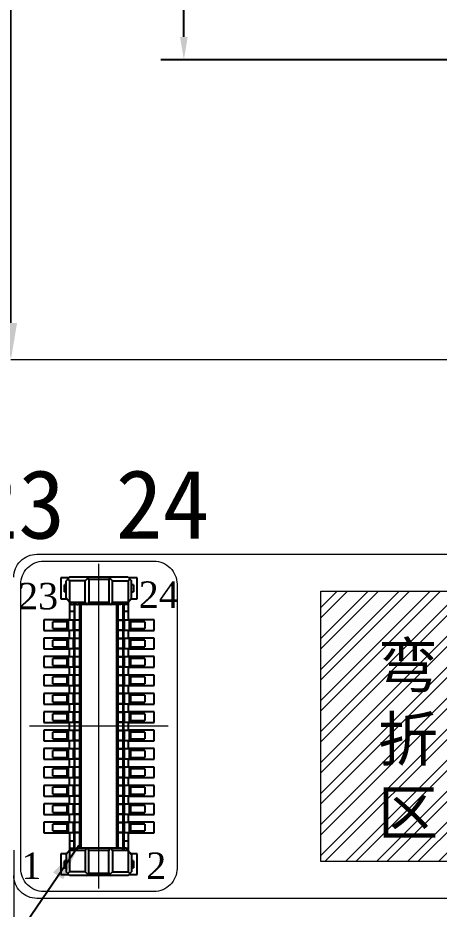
# Model space of a CAD drawing. Header units: millimetres. Extents: x 1403 to 2179, y 158 to 345.
# Drawn here: x 2022.36 to 2031.53, y 261.86 to 281.24 of the extents above; entities that cross this region are included whole.
import ezdxf

# ---------------------------------------------------------------- set-up
doc = ezdxf.new("R2010")
doc.units = ezdxf.units.MM
doc.layers.get('0').update_dxf_attribs({"lineweight": 5})
doc.layers.get('Defpoints').update_dxf_attribs({"lineweight": 5})
for name, color, linetype in [('24PIN-PLUG_DXF_CONTINUOUS_LINE', 7, 'Continuous'), ('CT-PLUG_AF0_DXF_CONTINUOUS_LINE', 7, 'Continuous'), ('CT-PLUG_AF10DXF_CONTINUOUS_LINE', 7, 'Continuous'), ('CT-PLUG_AF11DXF_CONTINUOUS_LINE', 7, 'Continuous'), ('CT-PLUG_AF12DXF_CONTINUOUS_LINE', 7, 'Continuous'), ('CT-PLUG_AF13DXF_CONTINUOUS_LINE', 7, 'Continuous'), ('CT-PLUG_AF14DXF_CONTINUOUS_LINE', 7, 'Continuous'), ('CT-PLUG_AF15DXF_CONTINUOUS_LINE', 7, 'Continuous'), ('CT-PLUG_AF16DXF_CONTINUOUS_LINE', 7, 'Continuous'), ('CT-PLUG_AF17DXF_CONTINUOUS_LINE', 7, 'Continuous'), ('CT-PLUG_AF18DXF_CONTINUOUS_LINE', 7, 'Continuous'), ('CT-PLUG_AF19DXF_CONTINUOUS_LINE', 7, 'Continuous'), ('CT-PLUG_AF1_DXF_CONTINUOUS_LINE', 7, 'Continuous'), ('CT-PLUG_AF20DXF_CONTINUOUS_LINE', 7, 'Continuous'), ('CT-PLUG_AF21DXF_CONTINUOUS_LINE', 7, 'Continuous'), ('CT-PLUG_AF22DXF_CONTINUOUS_LINE', 7, 'Continuous'), ('CT-PLUG_AF23DXF_CONTINUOUS_LINE', 7, 'Continuous'), ('CT-PLUG_AF24DXF_CONTINUOUS_LINE', 7, 'Continuous'), ('CT-PLUG_AF25DXF_CONTINUOUS_LINE', 7, 'Continuous'), ('CT-PLUG_AF26DXF_CONTINUOUS_LINE', 7, 'Continuous'), ('CT-PLUG_AF27DXF_CONTINUOUS_LINE', 7, 'Continuous'), ('CT-PLUG_AF2_DXF_CONTINUOUS_LINE', 7, 'Continuous'), ('CT-PLUG_AF3_DXF_CONTINUOUS_LINE', 7, 'Continuous'), ('CT-PLUG_AF4_DXF_CONTINUOUS_LINE', 7, 'Continuous'), ('CT-PLUG_AF5_DXF_CONTINUOUS_LINE', 7, 'Continuous'), ('CT-PLUG_AF6_DXF_CONTINUOUS_LINE', 7, 'Continuous'), ('CT-PLUG_AF7_DXF_CONTINUOUS_LINE', 7, 'Continuous'), ('CT-PLUG_AF8_DXF_CONTINUOUS_LINE', 7, 'Continuous'), ('CT-PLUG_AF9_DXF_CONTINUOUS_LINE', 7, 'Continuous'), ('DIM（标注）', 3, 'Continuous'), ('HOUSING-PLUGDXF_CONTINUOUS_LINE', 7, 'Continuous')]:
    doc.layers.add(name, color=color, linetype=linetype)
for name, color, linetype, lineweight in [('DIM', 3, 'Continuous', 5), ('FPC', 50, 'Continuous', 5), ('MFPC', 50, 'Continuous', 5)]:
    doc.layers.add(name, color=color, linetype=linetype, lineweight=lineweight)
doc.styles.get("Standard").update_dxf_attribs({"font": 'txt', "bigfont": 'gbcbig.shx'})
doc.styles.add('宋体', font='')
doc.styles.get('宋体').set_extended_font_data('SimSun')
doc.dimstyles.new('DIM', dxfattribs={"dimtxt": 0.8, "dimasz": 0.8, "dimexe": 0, "dimexo": 0.5, "dimgap": 0.11, "dimtad": 0, "dimzin": 1, "dimdsep": 46, "dimtxsty": '宋体', "dimcen": 0, "dimclrd": 256, "dimclre": 256, "dimclrt": 256, "dimadec": 0, "dimazin": 0, "dimtm": 1e-09, "dimtfac": 1, "dimtofl": 0, "dimtmove": 0, "dimatfit": 3, "dimfxl": 1, "dimlwe": -1, "dimarcsym": 0})
doc.dimstyles.new('STANDARD$0', dxfattribs={"dimtxt": 1.5, "dimasz": 1.2, "dimexe": 0.6, "dimexo": 0.4, "dimgap": 0.5, "dimtad": 0, "dimzin": 0, "dimdsep": 46, "dimtxsty": 'Standard', "dimcen": 0.09, "dimclrt": 256, "dimadec": 0, "dimazin": 0, "dimtfac": 1, "dimtofl": 0, "dimtmove": 0, "dimatfit": 3, "dimfxl": 1, "dimtolj": 1, "dimtzin": 0, "dimarcsym": 0})

# ---------------------------------------------------------------- blocks, each defined once
blk = doc.blocks.new('*D111')
at = {"layer": 'Defpoints', "color": 0, "lineweight": 5, "transparency": 16777216}
for p in [(2033.352, 311.265), (2025.973, 280.325), (2032.825, 280.325)]:
    blk.add_point(p, dxfattribs=at)
at = {"layer": 'DIM（标注）', "linetype": 'Continuous', "lineweight": -2, "transparency": 16777216}
for p, q in [((2033.052, 311.265), (2025.473, 311.265)), ((2025.973, 310.765), (2025.973, 302.777)), ((2025.973, 280.825), (2025.973, 292.005)), ((2032.525, 280.325), (2025.473, 280.325))]:
    blk.add_line(p, q, dxfattribs=at)
at = {"layer": 'DIM（标注）', "lineweight": 5, "transparency": 16777216}
for points in [[(2025.89, 310.765), (2026.057, 310.765), (2025.973, 311.265)], [(2025.89, 280.825), (2026.057, 280.825), (2025.973, 280.325)]]:
    blk.add_solid(points, dxfattribs=at)
at = {"layer": 'DIM（标注）', "lineweight": 0, "transparency": 16777216, "insert": (2025.973, 297.391), "char_height": 0.8, "attachment_point": 5, "rotation": 90, "style": '宋体'}
blk.add_mtext('\\A1;30.94±0.15(LCD OD)', dxfattribs=at)
blk = doc.blocks.new('*D132')
at = {"layer": 'Defpoints', "color": 0}
for p in [(2034.704, 312.78), (2022.211, 273.805), (2039.304, 273.805)]:
    blk.add_point(p, dxfattribs=at)
at = {"layer": 'DIM'}
for p, q in [((2034.204, 312.78), (2022.211, 312.78)), ((2038.804, 273.805), (2022.211, 273.805))]:
    blk.add_line(p, q, dxfattribs=at)
at = {"layer": 'DIM', "lineweight": -2}
for p, q in [((2022.211, 311.98), (2022.211, 297.531)), ((2022.211, 274.605), (2022.211, 289.053))]:
    blk.add_line(p, q, dxfattribs=at)
at = {"layer": 'DIM'}
for points in [[(2022.345, 311.98), (2022.078, 311.98), (2022.211, 312.78)], [(2022.078, 274.605), (2022.345, 274.605), (2022.211, 273.805)]]:
    blk.add_solid(points, dxfattribs=at)
at = {"layer": 'DIM', "lineweight": 5, "insert": (2022.211, 293.292), "char_height": 0.8, "attachment_point": 5, "rotation": 90, "style": '宋体'}
blk.add_mtext('\\A1;38.97%%p0.05(OD)', dxfattribs=at)
blk = doc.blocks.new('*D161')
at = {"layer": 'Defpoints', "color": 0, "lineweight": 5, "transparency": 16777216}
for p in [(2022.274, 263.645), (2045.466, 263.101), (2045.466, 260.918)]:
    blk.add_point(p, dxfattribs=at)
at = {"layer": 'DIM', "transparency": 16777216}
for p, q in [((2022.274, 263.145), (2022.274, 260.918)), ((2045.466, 262.601), (2045.466, 260.918))]:
    blk.add_line(p, q, dxfattribs=at)
at = {"layer": 'DIM', "lineweight": -2, "transparency": 16777216}
for p, q in [((2023.074, 260.918), (2032.39, 260.918)), ((2044.666, 260.918), (2035.35, 260.918))]:
    blk.add_line(p, q, dxfattribs=at)
at = {"layer": 'DIM', "lineweight": 5, "transparency": 16777216}
for points in [[(2023.074, 261.052), (2023.074, 260.785), (2022.274, 260.918)], [(2044.666, 261.052), (2044.666, 260.785), (2045.466, 260.918)]]:
    blk.add_solid(points, dxfattribs=at)
at = {"layer": 'DIM', "lineweight": 5, "transparency": 16777216, "insert": (2033.87, 260.918), "char_height": 0.8, "attachment_point": 5, "style": '宋体'}
blk.add_mtext('23.19', dxfattribs=at)
blk = doc.blocks.new('A$C77964333')
at = {"color": 0}
for p, q in [((0, 3.529), (0, -3.529)), ((-1.511, 0), (1.511, 0))]:
    blk.add_line(p, q, dxfattribs=at)
at = {"layer": '24PIN-PLUG_DXF_CONTINUOUS_LINE', "color": 150, "linetype": 'Continuous'}
for p, q in [((-0.65, 3.225), (-0.83, 3.225)), ((-0.83, 3.225), (-0.83, 2.775)), ((0.83, 3.225), (0.65, 3.225)), ((0.83, 2.775), (0.83, 3.225)), ((-0.83, 2.775), (-0.701, 2.775)), ((0.701, 2.775), (0.83, 2.775)), ((-0.635, 2.315), (-1.2, 2.315)), ((-1.2, 2.315), (-1.2, 2.085)), ((1.2, 2.315), (0.635, 2.315)), ((1.2, 2.085), (1.2, 2.315)), ((-1.2, 2.085), (-0.635, 2.085)), ((0.635, 2.085), (1.2, 2.085)), ((-0.635, 1.915), (-1.2, 1.915)), ((-1.2, 1.915), (-1.2, 1.685)), ((1.2, 1.915), (0.635, 1.915)), ((1.2, 1.685), (1.2, 1.915)), ((-1.2, 1.685), (-0.635, 1.685)), ((0.635, 1.685), (1.2, 1.685)), ((-0.635, 1.515), (-1.2, 1.515)), ((-1.2, 1.515), (-1.2, 1.285)), ((1.2, 1.515), (0.635, 1.515)), ((1.2, 1.285), (1.2, 1.515)), ((-1.2, 1.285), (-0.635, 1.285)), ((0.635, 1.285), (1.2, 1.285)), ((-0.635, 1.115), (-1.2, 1.115)), ((-1.2, 1.115), (-1.2, 0.885)), ((1.2, 1.115), (0.635, 1.115)), ((1.2, 0.885), (1.2, 1.115)), ((-1.2, 0.885), (-0.635, 0.885)), ((0.635, 0.885), (1.2, 0.885)), ((-0.635, 0.715), (-1.2, 0.715)), ((-1.2, 0.715), (-1.2, 0.485)), ((1.2, 0.715), (0.635, 0.715)), ((1.2, 0.485), (1.2, 0.715)), ((-1.2, 0.485), (-0.635, 0.485)), ((0.635, 0.485), (1.2, 0.485)), ((-0.635, 0.315), (-1.2, 0.315)), ((-1.2, 0.315), (-1.2, 0.085)), ((1.2, 0.315), (0.635, 0.315)), ((1.2, 0.085), (1.2, 0.315)), ((-1.2, 0.085), (-0.635, 0.085)), ((0.635, 0.085), (1.2, 0.085)), ((-0.635, -0.085), (-1.2, -0.085)), ((-1.2, -0.085), (-1.2, -0.315)), ((1.2, -0.085), (0.635, -0.085)), ((1.2, -0.315), (1.2, -0.085)), ((-1.2, -0.315), (-0.635, -0.315)), ((0.635, -0.315), (1.2, -0.315)), ((-0.635, -0.485), (-1.2, -0.485)), ((-1.2, -0.485), (-1.2, -0.715)), ((1.2, -0.485), (0.635, -0.485)), ((1.2, -0.715), (1.2, -0.485)), ((-1.2, -0.715), (-0.635, -0.715)), ((0.635, -0.715), (1.2, -0.715)), ((-0.635, -0.885), (-1.2, -0.885)), ((-1.2, -0.885), (-1.2, -1.115)), ((1.2, -0.885), (0.635, -0.885)), ((1.2, -1.115), (1.2, -0.885)), ((-1.2, -1.115), (-0.635, -1.115)), ((0.635, -1.115), (1.2, -1.115)), ((-0.635, -1.285), (-1.2, -1.285)), ((-1.2, -1.285), (-1.2, -1.515)), ((1.2, -1.285), (0.635, -1.285)), ((1.2, -1.515), (1.2, -1.285)), ((-1.2, -1.515), (-0.635, -1.515)), ((0.635, -1.515), (1.2, -1.515)), ((-0.635, -1.685), (-1.2, -1.685)), ((-1.2, -1.685), (-1.2, -1.915)), ((1.2, -1.685), (0.635, -1.685)), ((1.2, -1.915), (1.2, -1.685)), ((-1.2, -1.915), (-0.635, -1.915)), ((0.635, -1.915), (1.2, -1.915)), ((-0.635, -2.085), (-1.2, -2.085)), ((-1.2, -2.085), (-1.2, -2.315)), ((1.2, -2.085), (0.635, -2.085)), ((1.2, -2.315), (1.2, -2.085)), ((-1.2, -2.315), (-0.635, -2.315)), ((0.635, -2.315), (1.2, -2.315)), ((-0.701, -2.775), (-0.83, -2.775)), ((-0.83, -2.775), (-0.83, -3.225)), ((0.83, -2.775), (0.701, -2.775)), ((0.83, -3.225), (0.83, -2.775)), ((-0.83, -3.225), (-0.65, -3.225)), ((0.65, -3.225), (0.83, -3.225))]:
    blk.add_line(p, q, dxfattribs=at)
at = {"layer": 'CT-PLUG_AF0_DXF_CONTINUOUS_LINE', "color": 7, "linetype": 'Continuous'}
for p, q in [((-0.69, 2.275), (-1, 2.275)), ((-1, 2.125), (-1, 2.275)), ((-0.42, 2.31), (-0.69, 2.31)), ((-0.69, 2.09), (-0.69, 2.31)), ((-0.686, 2.31), (-0.686, 2.09)), ((-0.664, 2.09), (-0.664, 2.31)), ((-0.66, 2.09), (-0.66, 2.31)), ((-0.56, 2.31), (-0.56, 2.09)), ((-0.52, 2.09), (-0.52, 2.31)), ((-0.42, 2.31), (-0.42, 2.09)), ((-1, 2.125), (-0.69, 2.125)), ((-0.69, 2.09), (-0.42, 2.09))]:
    blk.add_line(p, q, dxfattribs=at)
at = {"layer": 'CT-PLUG_AF10DXF_CONTINUOUS_LINE', "color": 7, "linetype": 'Continuous'}
for p, q in [((-0.69, -1.725), (-1, -1.725)), ((-1, -1.875), (-1, -1.725)), ((-0.42, -1.69), (-0.69, -1.69)), ((-0.69, -1.91), (-0.69, -1.69)), ((-0.686, -1.69), (-0.686, -1.91)), ((-0.664, -1.91), (-0.664, -1.69)), ((-0.66, -1.91), (-0.66, -1.69)), ((-0.56, -1.69), (-0.56, -1.91)), ((-0.52, -1.91), (-0.52, -1.69)), ((-0.42, -1.69), (-0.42, -1.91)), ((-1, -1.875), (-0.69, -1.875)), ((-0.69, -1.91), (-0.42, -1.91))]:
    blk.add_line(p, q, dxfattribs=at)
at = {"layer": 'CT-PLUG_AF11DXF_CONTINUOUS_LINE', "color": 7, "linetype": 'Continuous'}
for p, q in [((-0.69, -2.125), (-1, -2.125)), ((-1, -2.275), (-1, -2.125)), ((-0.42, -2.09), (-0.69, -2.09)), ((-0.69, -2.31), (-0.69, -2.09)), ((-0.686, -2.09), (-0.686, -2.31)), ((-0.664, -2.31), (-0.664, -2.09)), ((-0.66, -2.31), (-0.66, -2.09)), ((-0.56, -2.09), (-0.56, -2.31)), ((-0.52, -2.31), (-0.52, -2.09)), ((-0.42, -2.09), (-0.42, -2.31)), ((-1, -2.275), (-0.69, -2.275)), ((-0.69, -2.31), (-0.42, -2.31))]:
    blk.add_line(p, q, dxfattribs=at)
at = {"layer": 'CT-PLUG_AF12DXF_CONTINUOUS_LINE', "color": 7, "linetype": 'Continuous'}
for p, q in [((0.69, 2.31), (0.42, 2.31)), ((0.42, 2.09), (0.42, 2.31)), ((0.52, 2.31), (0.52, 2.09)), ((0.56, 2.09), (0.56, 2.31)), ((0.66, 2.31), (0.66, 2.09)), ((0.664, 2.31), (0.664, 2.09)), ((0.686, 2.09), (0.686, 2.31)), ((0.69, 2.31), (0.69, 2.09)), ((1, 2.275), (0.69, 2.275)), ((1, 2.275), (1, 2.125)), ((0.42, 2.09), (0.69, 2.09)), ((0.69, 2.125), (1, 2.125))]:
    blk.add_line(p, q, dxfattribs=at)
at = {"layer": 'CT-PLUG_AF13DXF_CONTINUOUS_LINE', "color": 7, "linetype": 'Continuous'}
for p, q in [((0.69, 1.91), (0.42, 1.91)), ((0.42, 1.69), (0.42, 1.91)), ((0.52, 1.91), (0.52, 1.69)), ((0.56, 1.69), (0.56, 1.91)), ((0.66, 1.91), (0.66, 1.69)), ((0.664, 1.91), (0.664, 1.69)), ((0.686, 1.69), (0.686, 1.91)), ((0.69, 1.91), (0.69, 1.69)), ((1, 1.875), (0.69, 1.875)), ((1, 1.875), (1, 1.725)), ((0.42, 1.69), (0.69, 1.69)), ((0.69, 1.725), (1, 1.725))]:
    blk.add_line(p, q, dxfattribs=at)
at = {"layer": 'CT-PLUG_AF14DXF_CONTINUOUS_LINE', "color": 7, "linetype": 'Continuous'}
for p, q in [((0.69, 1.51), (0.42, 1.51)), ((0.42, 1.29), (0.42, 1.51)), ((0.52, 1.51), (0.52, 1.29)), ((0.56, 1.29), (0.56, 1.51)), ((0.66, 1.51), (0.66, 1.29)), ((0.664, 1.51), (0.664, 1.29)), ((0.686, 1.29), (0.686, 1.51)), ((0.69, 1.51), (0.69, 1.29)), ((1, 1.475), (0.69, 1.475)), ((1, 1.475), (1, 1.325)), ((0.42, 1.29), (0.69, 1.29)), ((0.69, 1.325), (1, 1.325))]:
    blk.add_line(p, q, dxfattribs=at)
at = {"layer": 'CT-PLUG_AF15DXF_CONTINUOUS_LINE', "color": 7, "linetype": 'Continuous'}
for p, q in [((0.69, 1.11), (0.42, 1.11)), ((0.42, 0.89), (0.42, 1.11)), ((0.52, 1.11), (0.52, 0.89)), ((0.56, 0.89), (0.56, 1.11)), ((0.66, 1.11), (0.66, 0.89)), ((0.664, 1.11), (0.664, 0.89)), ((0.686, 0.89), (0.686, 1.11)), ((0.69, 1.11), (0.69, 0.89)), ((1, 1.075), (0.69, 1.075)), ((1, 1.075), (1, 0.925)), ((0.42, 0.89), (0.69, 0.89)), ((0.69, 0.925), (1, 0.925))]:
    blk.add_line(p, q, dxfattribs=at)
at = {"layer": 'CT-PLUG_AF16DXF_CONTINUOUS_LINE', "color": 7, "linetype": 'Continuous'}
for p, q in [((0.69, 0.71), (0.42, 0.71)), ((0.42, 0.49), (0.42, 0.71)), ((0.52, 0.71), (0.52, 0.49)), ((0.56, 0.49), (0.56, 0.71)), ((0.66, 0.71), (0.66, 0.49)), ((0.664, 0.71), (0.664, 0.49)), ((0.686, 0.49), (0.686, 0.71)), ((0.69, 0.71), (0.69, 0.49)), ((1, 0.675), (0.69, 0.675)), ((1, 0.675), (1, 0.525)), ((0.42, 0.49), (0.69, 0.49)), ((0.69, 0.525), (1, 0.525))]:
    blk.add_line(p, q, dxfattribs=at)
at = {"layer": 'CT-PLUG_AF17DXF_CONTINUOUS_LINE', "color": 7, "linetype": 'Continuous'}
for p, q in [((0.69, 0.31), (0.42, 0.31)), ((0.42, 0.09), (0.42, 0.31)), ((0.52, 0.31), (0.52, 0.09)), ((0.56, 0.09), (0.56, 0.31)), ((0.66, 0.31), (0.66, 0.09)), ((0.664, 0.31), (0.664, 0.09)), ((0.686, 0.09), (0.686, 0.31)), ((0.69, 0.31), (0.69, 0.09)), ((1, 0.275), (0.69, 0.275)), ((1, 0.275), (1, 0.125)), ((0.42, 0.09), (0.69, 0.09)), ((0.69, 0.125), (1, 0.125))]:
    blk.add_line(p, q, dxfattribs=at)
at = {"layer": 'CT-PLUG_AF18DXF_CONTINUOUS_LINE', "color": 7, "linetype": 'Continuous'}
for p, q in [((0.69, -0.09), (0.42, -0.09)), ((0.42, -0.31), (0.42, -0.09)), ((0.52, -0.09), (0.52, -0.31)), ((0.56, -0.31), (0.56, -0.09)), ((0.66, -0.09), (0.66, -0.31)), ((0.664, -0.09), (0.664, -0.31)), ((0.686, -0.31), (0.686, -0.09)), ((0.69, -0.09), (0.69, -0.31)), ((1, -0.125), (0.69, -0.125)), ((1, -0.125), (1, -0.275)), ((0.42, -0.31), (0.69, -0.31)), ((0.69, -0.275), (1, -0.275))]:
    blk.add_line(p, q, dxfattribs=at)
at = {"layer": 'CT-PLUG_AF19DXF_CONTINUOUS_LINE', "color": 7, "linetype": 'Continuous'}
for p, q in [((0.69, -0.49), (0.42, -0.49)), ((0.42, -0.71), (0.42, -0.49)), ((0.52, -0.49), (0.52, -0.71)), ((0.56, -0.71), (0.56, -0.49)), ((0.66, -0.49), (0.66, -0.71)), ((0.664, -0.49), (0.664, -0.71)), ((0.686, -0.71), (0.686, -0.49)), ((0.69, -0.49), (0.69, -0.71)), ((1, -0.525), (0.69, -0.525)), ((1, -0.525), (1, -0.675)), ((0.42, -0.71), (0.69, -0.71)), ((0.69, -0.675), (1, -0.675))]:
    blk.add_line(p, q, dxfattribs=at)
at = {"layer": 'CT-PLUG_AF1_DXF_CONTINUOUS_LINE', "color": 7, "linetype": 'Continuous'}
for p, q in [((-0.69, 1.875), (-1, 1.875)), ((-1, 1.725), (-1, 1.875)), ((-0.42, 1.91), (-0.69, 1.91)), ((-0.69, 1.69), (-0.69, 1.91)), ((-0.686, 1.91), (-0.686, 1.69)), ((-0.664, 1.69), (-0.664, 1.91)), ((-0.66, 1.69), (-0.66, 1.91)), ((-0.56, 1.91), (-0.56, 1.69)), ((-0.52, 1.69), (-0.52, 1.91)), ((-0.42, 1.91), (-0.42, 1.69)), ((-1, 1.725), (-0.69, 1.725)), ((-0.69, 1.69), (-0.42, 1.69))]:
    blk.add_line(p, q, dxfattribs=at)
at = {"layer": 'CT-PLUG_AF20DXF_CONTINUOUS_LINE', "color": 7, "linetype": 'Continuous'}
for p, q in [((0.69, -0.89), (0.42, -0.89)), ((0.42, -1.11), (0.42, -0.89)), ((0.52, -0.89), (0.52, -1.11)), ((0.56, -1.11), (0.56, -0.89)), ((0.66, -0.89), (0.66, -1.11)), ((0.664, -0.89), (0.664, -1.11)), ((0.686, -1.11), (0.686, -0.89)), ((0.69, -0.89), (0.69, -1.11)), ((1, -0.925), (0.69, -0.925)), ((1, -0.925), (1, -1.075)), ((0.42, -1.11), (0.69, -1.11)), ((0.69, -1.075), (1, -1.075))]:
    blk.add_line(p, q, dxfattribs=at)
at = {"layer": 'CT-PLUG_AF21DXF_CONTINUOUS_LINE', "color": 7, "linetype": 'Continuous'}
for p, q in [((0.69, -1.29), (0.42, -1.29)), ((0.42, -1.51), (0.42, -1.29)), ((0.52, -1.29), (0.52, -1.51)), ((0.56, -1.51), (0.56, -1.29)), ((0.66, -1.29), (0.66, -1.51)), ((0.664, -1.29), (0.664, -1.51)), ((0.686, -1.51), (0.686, -1.29)), ((0.69, -1.29), (0.69, -1.51)), ((1, -1.325), (0.69, -1.325)), ((1, -1.325), (1, -1.475)), ((0.42, -1.51), (0.69, -1.51)), ((0.69, -1.475), (1, -1.475))]:
    blk.add_line(p, q, dxfattribs=at)
at = {"layer": 'CT-PLUG_AF22DXF_CONTINUOUS_LINE', "color": 7, "linetype": 'Continuous'}
for p, q in [((0.69, -1.69), (0.42, -1.69)), ((0.42, -1.91), (0.42, -1.69)), ((0.52, -1.69), (0.52, -1.91)), ((0.56, -1.91), (0.56, -1.69)), ((0.66, -1.69), (0.66, -1.91)), ((0.664, -1.69), (0.664, -1.91)), ((0.686, -1.91), (0.686, -1.69)), ((0.69, -1.69), (0.69, -1.91)), ((1, -1.725), (0.69, -1.725)), ((1, -1.725), (1, -1.875)), ((0.42, -1.91), (0.69, -1.91)), ((0.69, -1.875), (1, -1.875))]:
    blk.add_line(p, q, dxfattribs=at)
at = {"layer": 'CT-PLUG_AF23DXF_CONTINUOUS_LINE', "color": 7, "linetype": 'Continuous'}
for p, q in [((0.69, -2.09), (0.42, -2.09)), ((0.42, -2.31), (0.42, -2.09)), ((0.52, -2.09), (0.52, -2.31)), ((0.56, -2.31), (0.56, -2.09)), ((0.66, -2.09), (0.66, -2.31)), ((0.664, -2.09), (0.664, -2.31)), ((0.686, -2.31), (0.686, -2.09)), ((0.69, -2.09), (0.69, -2.31)), ((1, -2.125), (0.69, -2.125)), ((1, -2.125), (1, -2.275)), ((0.42, -2.31), (0.69, -2.31)), ((0.69, -2.275), (1, -2.275))]:
    blk.add_line(p, q, dxfattribs=at)
at = {"layer": 'CT-PLUG_AF24DXF_CONTINUOUS_LINE', "color": 7, "linetype": 'Continuous'}
for p, q in [((-0.71, 3.075), (-0.75, 3.075)), ((-0.75, 2.925), (-0.75, 3.075)), ((-0.75, 2.925), (-0.71, 2.925))]:
    blk.add_line(p, q, dxfattribs=at)
at = {"layer": 'CT-PLUG_AF25DXF_CONTINUOUS_LINE', "color": 7, "linetype": 'Continuous'}
for p, q in [((-0.71, -2.925), (-0.75, -2.925)), ((-0.75, -3.075), (-0.75, -2.925)), ((-0.75, -3.075), (-0.71, -3.075))]:
    blk.add_line(p, q, dxfattribs=at)
at = {"layer": 'CT-PLUG_AF26DXF_CONTINUOUS_LINE', "color": 7, "linetype": 'Continuous'}
for p, q in [((0.75, 3.075), (0.71, 3.075)), ((0.71, 2.925), (0.75, 2.925)), ((0.75, 3.075), (0.75, 2.925))]:
    blk.add_line(p, q, dxfattribs=at)
at = {"layer": 'CT-PLUG_AF27DXF_CONTINUOUS_LINE', "color": 7, "linetype": 'Continuous'}
for p, q in [((0.75, -2.925), (0.71, -2.925)), ((0.71, -3.075), (0.75, -3.075)), ((0.75, -2.925), (0.75, -3.075))]:
    blk.add_line(p, q, dxfattribs=at)
at = {"layer": 'CT-PLUG_AF2_DXF_CONTINUOUS_LINE', "color": 7, "linetype": 'Continuous'}
for p, q in [((-0.69, 1.475), (-1, 1.475)), ((-1, 1.325), (-1, 1.475)), ((-0.42, 1.51), (-0.69, 1.51)), ((-0.69, 1.29), (-0.69, 1.51)), ((-0.686, 1.51), (-0.686, 1.29)), ((-0.664, 1.29), (-0.664, 1.51)), ((-0.66, 1.29), (-0.66, 1.51)), ((-0.56, 1.51), (-0.56, 1.29)), ((-0.52, 1.29), (-0.52, 1.51)), ((-0.42, 1.51), (-0.42, 1.29)), ((-1, 1.325), (-0.69, 1.325)), ((-0.69, 1.29), (-0.42, 1.29))]:
    blk.add_line(p, q, dxfattribs=at)
at = {"layer": 'CT-PLUG_AF3_DXF_CONTINUOUS_LINE', "color": 7, "linetype": 'Continuous'}
for p, q in [((-0.69, 1.075), (-1, 1.075)), ((-1, 0.925), (-1, 1.075)), ((-0.42, 1.11), (-0.69, 1.11)), ((-0.69, 0.89), (-0.69, 1.11)), ((-0.686, 1.11), (-0.686, 0.89)), ((-0.664, 0.89), (-0.664, 1.11)), ((-0.66, 0.89), (-0.66, 1.11)), ((-0.56, 1.11), (-0.56, 0.89)), ((-0.52, 0.89), (-0.52, 1.11)), ((-0.42, 1.11), (-0.42, 0.89)), ((-1, 0.925), (-0.69, 0.925)), ((-0.69, 0.89), (-0.42, 0.89))]:
    blk.add_line(p, q, dxfattribs=at)
at = {"layer": 'CT-PLUG_AF4_DXF_CONTINUOUS_LINE', "color": 7, "linetype": 'Continuous'}
for p, q in [((-0.69, 0.675), (-1, 0.675)), ((-1, 0.525), (-1, 0.675)), ((-0.42, 0.71), (-0.69, 0.71)), ((-0.69, 0.49), (-0.69, 0.71)), ((-0.686, 0.71), (-0.686, 0.49)), ((-0.664, 0.49), (-0.664, 0.71)), ((-0.66, 0.49), (-0.66, 0.71)), ((-0.56, 0.71), (-0.56, 0.49)), ((-0.52, 0.49), (-0.52, 0.71)), ((-0.42, 0.71), (-0.42, 0.49)), ((-1, 0.525), (-0.69, 0.525)), ((-0.69, 0.49), (-0.42, 0.49))]:
    blk.add_line(p, q, dxfattribs=at)
at = {"layer": 'CT-PLUG_AF5_DXF_CONTINUOUS_LINE', "color": 7, "linetype": 'Continuous'}
for p, q in [((-0.69, 0.275), (-1, 0.275)), ((-1, 0.125), (-1, 0.275)), ((-0.42, 0.31), (-0.69, 0.31)), ((-0.69, 0.09), (-0.69, 0.31)), ((-0.686, 0.31), (-0.686, 0.09)), ((-0.664, 0.09), (-0.664, 0.31)), ((-0.66, 0.09), (-0.66, 0.31)), ((-0.56, 0.31), (-0.56, 0.09)), ((-0.52, 0.09), (-0.52, 0.31)), ((-0.42, 0.31), (-0.42, 0.09)), ((-1, 0.125), (-0.69, 0.125)), ((-0.69, 0.09), (-0.42, 0.09))]:
    blk.add_line(p, q, dxfattribs=at)
at = {"layer": 'CT-PLUG_AF6_DXF_CONTINUOUS_LINE', "color": 7, "linetype": 'Continuous'}
for p, q in [((-0.69, -0.125), (-1, -0.125)), ((-1, -0.275), (-1, -0.125)), ((-0.42, -0.09), (-0.69, -0.09)), ((-0.69, -0.31), (-0.69, -0.09)), ((-0.686, -0.09), (-0.686, -0.31)), ((-0.664, -0.31), (-0.664, -0.09)), ((-0.66, -0.31), (-0.66, -0.09)), ((-0.56, -0.09), (-0.56, -0.31)), ((-0.52, -0.31), (-0.52, -0.09)), ((-0.42, -0.09), (-0.42, -0.31)), ((-1, -0.275), (-0.69, -0.275)), ((-0.69, -0.31), (-0.42, -0.31))]:
    blk.add_line(p, q, dxfattribs=at)
at = {"layer": 'CT-PLUG_AF7_DXF_CONTINUOUS_LINE', "color": 7, "linetype": 'Continuous'}
for p, q in [((-0.69, -0.525), (-1, -0.525)), ((-1, -0.675), (-1, -0.525)), ((-0.42, -0.49), (-0.69, -0.49)), ((-0.69, -0.71), (-0.69, -0.49)), ((-0.686, -0.49), (-0.686, -0.71)), ((-0.664, -0.71), (-0.664, -0.49)), ((-0.66, -0.71), (-0.66, -0.49)), ((-0.56, -0.49), (-0.56, -0.71)), ((-0.52, -0.71), (-0.52, -0.49)), ((-0.42, -0.49), (-0.42, -0.71)), ((-1, -0.675), (-0.69, -0.675)), ((-0.69, -0.71), (-0.42, -0.71))]:
    blk.add_line(p, q, dxfattribs=at)
at = {"layer": 'CT-PLUG_AF8_DXF_CONTINUOUS_LINE', "color": 7, "linetype": 'Continuous'}
for p, q in [((-0.69, -0.925), (-1, -0.925)), ((-1, -1.075), (-1, -0.925)), ((-0.42, -0.89), (-0.69, -0.89)), ((-0.69, -1.11), (-0.69, -0.89)), ((-0.686, -0.89), (-0.686, -1.11)), ((-0.664, -1.11), (-0.664, -0.89)), ((-0.66, -1.11), (-0.66, -0.89)), ((-0.56, -0.89), (-0.56, -1.11)), ((-0.52, -1.11), (-0.52, -0.89)), ((-0.42, -0.89), (-0.42, -1.11)), ((-1, -1.075), (-0.69, -1.075)), ((-0.69, -1.11), (-0.42, -1.11))]:
    blk.add_line(p, q, dxfattribs=at)
at = {"layer": 'CT-PLUG_AF9_DXF_CONTINUOUS_LINE', "color": 7, "linetype": 'Continuous'}
for p, q in [((-0.69, -1.325), (-1, -1.325)), ((-1, -1.475), (-1, -1.325)), ((-0.42, -1.29), (-0.69, -1.29)), ((-0.69, -1.51), (-0.69, -1.29)), ((-0.686, -1.29), (-0.686, -1.51)), ((-0.664, -1.51), (-0.664, -1.29)), ((-0.66, -1.51), (-0.66, -1.29)), ((-0.56, -1.29), (-0.56, -1.51)), ((-0.52, -1.51), (-0.52, -1.29)), ((-0.42, -1.29), (-0.42, -1.51)), ((-1, -1.475), (-0.69, -1.475)), ((-0.69, -1.51), (-0.42, -1.51))]:
    blk.add_line(p, q, dxfattribs=at)
at = {"layer": 'HOUSING-PLUGDXF_CONTINUOUS_LINE', "color": 7, "linetype": 'Continuous'}
for p, q in [((-0.635, 3.24), (-0.71, 3.165)), ((-0.71, 2.785), (-0.71, 3.165)), ((-0.635, 3.165), (-0.673, 3.202)), ((-0.635, 3.24), (0.635, 3.24)), ((-0.295, 3.165), (-0.635, 3.165)), ((-0.635, 2.31), (-0.635, 3.165)), ((-0.235, 3.225), (-0.295, 3.165)), ((-0.295, 2.7), (-0.295, 3.165)), ((0.22, 3.19), (-0.22, 3.19)), ((-0.22, 3.19), (-0.22, 2.7)), ((0.22, 3.19), (0.22, 2.7)), ((0.235, 3.225), (0.295, 3.165)), ((0.295, 3.165), (0.635, 3.165)), ((0.295, 2.7), (0.295, 3.165)), ((0.635, 3.24), (0.71, 3.165)), ((0.635, 3.165), (0.673, 3.202)), ((0.635, 2.31), (0.635, 3.165)), ((0.71, 2.785), (0.71, 3.165)), ((-0.635, 2.7), (-0.71, 2.785)), ((0.635, 2.7), (0.71, 2.785)), ((-0.635, 2.7), (-0.295, 2.7)), ((-0.595, 2.65), (-0.635, 2.65)), ((-0.52, 2.654), (-0.54, 2.654)), ((-0.54, 2.31), (-0.54, 2.654)), ((-0.52, 2.31), (-0.52, 2.654)), ((-0.46, 2.65), (0.46, 2.65)), ((-0.42, 2.65), (-0.42, 2.31)), ((-0.39, 2.65), (-0.39, -2.65)), ((-0.22, 2.7), (0.22, 2.7)), ((0.295, 2.7), (0.635, 2.7)), ((0.39, -2.65), (0.39, 2.65)), ((0.42, 2.31), (0.42, 2.65)), ((0.54, 2.654), (0.52, 2.654)), ((0.52, 2.654), (0.52, 2.31)), ((0.54, 2.654), (0.54, 2.31)), ((0.635, 2.65), (0.595, 2.65)), ((-0.635, 2.5), (-0.54, 2.5)), ((0.54, 2.5), (0.635, 2.5)), ((-0.54, 2.31), (-0.42, 2.31)), ((0.42, 2.31), (0.54, 2.31)), ((-0.635, 1.91), (-0.635, 2.09)), ((-0.42, 2.09), (-0.54, 2.09)), ((-0.54, 1.91), (-0.54, 2.09)), ((-0.52, 1.91), (-0.52, 2.09)), ((-0.42, 2.09), (-0.42, 1.91)), ((0.42, 2.09), (0.54, 2.09)), ((0.42, 1.91), (0.42, 2.09)), ((0.52, 2.09), (0.52, 1.91)), ((0.54, 1.91), (0.54, 2.09)), ((0.635, 2.09), (0.635, 1.91)), ((-0.54, 1.91), (-0.42, 1.91)), ((0.42, 1.91), (0.54, 1.91)), ((-0.635, 1.51), (-0.635, 1.69)), ((-0.42, 1.69), (-0.54, 1.69)), ((-0.54, 1.51), (-0.54, 1.69)), ((-0.52, 1.51), (-0.52, 1.69)), ((-0.42, 1.69), (-0.42, 1.51)), ((0.42, 1.69), (0.54, 1.69)), ((0.42, 1.51), (0.42, 1.69)), ((0.52, 1.69), (0.52, 1.51)), ((0.54, 1.51), (0.54, 1.69)), ((0.635, 1.69), (0.635, 1.51)), ((-0.54, 1.51), (-0.42, 1.51)), ((0.42, 1.51), (0.54, 1.51)), ((-0.635, 1.11), (-0.635, 1.29)), ((-0.42, 1.29), (-0.54, 1.29)), ((-0.54, 1.11), (-0.54, 1.29)), ((-0.52, 1.11), (-0.52, 1.29)), ((-0.42, 1.29), (-0.42, 1.11)), ((0.42, 1.29), (0.54, 1.29)), ((0.42, 1.11), (0.42, 1.29)), ((0.52, 1.29), (0.52, 1.11)), ((0.54, 1.11), (0.54, 1.29)), ((0.635, 1.29), (0.635, 1.11)), ((-0.54, 1.11), (-0.42, 1.11)), ((0.42, 1.11), (0.54, 1.11)), ((-0.635, 0.71), (-0.635, 0.89)), ((-0.42, 0.89), (-0.54, 0.89)), ((-0.54, 0.71), (-0.54, 0.89)), ((-0.52, 0.71), (-0.52, 0.89)), ((-0.42, 0.89), (-0.42, 0.71)), ((0.42, 0.89), (0.54, 0.89)), ((0.42, 0.71), (0.42, 0.89)), ((0.52, 0.89), (0.52, 0.71)), ((0.54, 0.71), (0.54, 0.89)), ((0.635, 0.89), (0.635, 0.71)), ((-0.54, 0.71), (-0.42, 0.71)), ((0.42, 0.71), (0.54, 0.71)), ((-0.635, 0.31), (-0.635, 0.49)), ((-0.42, 0.49), (-0.54, 0.49)), ((-0.54, 0.31), (-0.54, 0.49)), ((-0.52, 0.31), (-0.52, 0.49)), ((-0.42, 0.49), (-0.42, 0.31)), ((0.42, 0.49), (0.54, 0.49)), ((0.42, 0.31), (0.42, 0.49)), ((0.52, 0.49), (0.52, 0.31)), ((0.54, 0.31), (0.54, 0.49)), ((0.635, 0.49), (0.635, 0.31)), ((-0.54, 0.31), (-0.42, 0.31)), ((0.42, 0.31), (0.54, 0.31)), ((-0.635, -0.09), (-0.635, 0.09)), ((-0.42, 0.09), (-0.54, 0.09)), ((-0.54, 0.09), (-0.54, -0.09)), ((-0.52, -0.09), (-0.52, 0.09)), ((-0.42, 0.09), (-0.42, -0.09)), ((0.42, 0.09), (0.54, 0.09)), ((0.42, -0.09), (0.42, 0.09)), ((0.52, 0.09), (0.52, -0.09)), ((0.54, -0.09), (0.54, 0.09)), ((0.635, 0.09), (0.635, -0.09)), ((-0.54, -0.09), (-0.42, -0.09)), ((0.42, -0.09), (0.54, -0.09)), ((-0.635, -0.49), (-0.635, -0.31)), ((-0.42, -0.31), (-0.54, -0.31)), ((-0.54, -0.31), (-0.54, -0.49)), ((-0.52, -0.49), (-0.52, -0.31)), ((-0.42, -0.31), (-0.42, -0.49)), ((0.42, -0.31), (0.54, -0.31)), ((0.42, -0.49), (0.42, -0.31)), ((0.52, -0.31), (0.52, -0.49)), ((0.54, -0.31), (0.54, -0.49)), ((0.635, -0.31), (0.635, -0.49)), ((-0.54, -0.49), (-0.42, -0.49)), ((0.42, -0.49), (0.54, -0.49)), ((-0.635, -0.89), (-0.635, -0.71)), ((-0.42, -0.71), (-0.54, -0.71)), ((-0.54, -0.71), (-0.54, -0.89)), ((-0.52, -0.89), (-0.52, -0.71)), ((-0.42, -0.71), (-0.42, -0.89)), ((0.42, -0.71), (0.54, -0.71)), ((0.42, -0.89), (0.42, -0.71)), ((0.52, -0.71), (0.52, -0.89)), ((0.54, -0.71), (0.54, -0.89)), ((0.635, -0.71), (0.635, -0.89)), ((-0.54, -0.89), (-0.42, -0.89)), ((0.42, -0.89), (0.54, -0.89)), ((-0.635, -1.29), (-0.635, -1.11)), ((-0.42, -1.11), (-0.54, -1.11)), ((-0.54, -1.11), (-0.54, -1.29)), ((-0.52, -1.29), (-0.52, -1.11)), ((-0.42, -1.11), (-0.42, -1.29)), ((0.42, -1.11), (0.54, -1.11)), ((0.42, -1.29), (0.42, -1.11)), ((0.52, -1.11), (0.52, -1.29)), ((0.54, -1.11), (0.54, -1.29)), ((0.635, -1.11), (0.635, -1.29)), ((-0.54, -1.29), (-0.42, -1.29)), ((0.42, -1.29), (0.54, -1.29)), ((-0.635, -1.69), (-0.635, -1.51)), ((-0.42, -1.51), (-0.54, -1.51)), ((-0.54, -1.51), (-0.54, -1.69)), ((-0.52, -1.69), (-0.52, -1.51)), ((-0.42, -1.51), (-0.42, -1.69)), ((0.42, -1.51), (0.54, -1.51)), ((0.42, -1.69), (0.42, -1.51)), ((0.52, -1.51), (0.52, -1.69)), ((0.54, -1.51), (0.54, -1.69)), ((0.635, -1.51), (0.635, -1.69)), ((-0.54, -1.69), (-0.42, -1.69)), ((0.42, -1.69), (0.54, -1.69)), ((-0.635, -2.09), (-0.635, -1.91)), ((-0.42, -1.91), (-0.54, -1.91)), ((-0.54, -1.91), (-0.54, -2.09)), ((-0.52, -2.09), (-0.52, -1.91)), ((-0.42, -1.91), (-0.42, -2.09)), ((0.42, -1.91), (0.54, -1.91)), ((0.42, -2.09), (0.42, -1.91)), ((0.52, -1.91), (0.52, -2.09)), ((0.54, -1.91), (0.54, -2.09)), ((0.635, -1.91), (0.635, -2.09)), ((-0.54, -2.09), (-0.42, -2.09)), ((0.42, -2.09), (0.54, -2.09)), ((-0.635, -3.165), (-0.635, -2.31)), ((-0.42, -2.31), (-0.54, -2.31)), ((-0.54, -2.654), (-0.54, -2.31)), ((-0.52, -2.654), (-0.52, -2.31)), ((-0.42, -2.31), (-0.42, -2.65)), ((0.42, -2.31), (0.54, -2.31)), ((0.42, -2.65), (0.42, -2.31)), ((0.52, -2.31), (0.52, -2.654)), ((0.54, -2.654), (0.54, -2.31)), ((0.635, -3.165), (0.635, -2.31)), ((-0.54, -2.5), (-0.635, -2.5)), ((0.635, -2.5), (0.54, -2.5)), ((-0.635, -2.7), (-0.71, -2.785)), ((-0.635, -2.65), (-0.595, -2.65)), ((-0.295, -2.7), (-0.635, -2.7)), ((-0.54, -2.654), (-0.52, -2.654)), ((-0.46, -2.65), (0.46, -2.65)), ((-0.295, -2.7), (-0.295, -3.165)), ((0.22, -2.7), (-0.22, -2.7)), ((-0.22, -3.19), (-0.22, -2.7)), ((0.22, -3.19), (0.22, -2.7)), ((0.635, -2.7), (0.295, -2.7)), ((0.295, -2.7), (0.295, -3.165)), ((0.52, -2.654), (0.54, -2.654)), ((0.595, -2.65), (0.635, -2.65)), ((0.635, -2.7), (0.71, -2.785)), ((-0.71, -2.785), (-0.71, -3.165)), ((0.71, -2.785), (0.71, -3.165)), ((-0.635, -3.24), (-0.71, -3.165)), ((-0.635, -3.165), (-0.673, -3.203)), ((-0.295, -3.165), (-0.635, -3.165)), ((-0.635, -3.24), (0.635, -3.24)), ((-0.235, -3.225), (-0.295, -3.165)), ((-0.22, -3.19), (0.22, -3.19)), ((0.235, -3.225), (0.295, -3.165)), ((0.295, -3.165), (0.635, -3.165)), ((0.635, -3.165), (0.673, -3.203)), ((0.635, -3.24), (0.71, -3.165))]:
    blk.add_line(p, q, dxfattribs=at)
for centre, start, end in [((-0.27, 3.19), 0, 90), ((0.27, 3.19), 90, 180), ((-0.245, 2.7), 179.9999, 255.5246), ((-0.27, 2.7), 270, 0), ((0.27, 2.7), 180, 270), ((0.245, 2.7), 284.4764, 0.0002), ((-0.245, -2.7), 104.4764, 180.0002), ((-0.27, -2.7), 0, 90), ((0.27, -2.7), 90, 180), ((0.245, -2.7), 359.9999, 75.5246), ((-0.27, -3.19), 270, 0), ((0.27, -3.19), 180, 270)]:
    blk.add_arc(centre, 0.05, start, end, dxfattribs=at)
for points, knots in [([(-0.595, 2.65), (-0.591, 2.65), (-0.582, 2.651), (-0.564, 2.653), (-0.55, 2.654), (-0.54, 2.654)], [0, 0, 0, 0, 0.22684, 0.473016, 1, 1, 1, 1]), ([(-0.52, 2.654), (-0.509, 2.654), (-0.494, 2.653), (-0.474, 2.651), (-0.465, 2.65), (-0.46, 2.65)], [0, 0, 0, 0, 0.526795, 0.7735, 1, 1, 1, 1]), ([(0.52, 2.654), (0.509, 2.654), (0.494, 2.653), (0.474, 2.651), (0.465, 2.65), (0.46, 2.65)], [0, 0, 0, 0, 0.526839, 0.773517, 1, 1, 1, 1]), ([(0.595, 2.65), (0.591, 2.65), (0.582, 2.651), (0.564, 2.653), (0.55, 2.654), (0.54, 2.654)], [0, 0, 0, 0, 0.22683, 0.472977, 1, 1, 1, 1]), ([(-0.595, -2.65), (-0.591, -2.65), (-0.582, -2.651), (-0.564, -2.653), (-0.55, -2.654), (-0.54, -2.654)], [0, 0, 0, 0, 0.22683, 0.472977, 1, 1, 1, 1]), ([(-0.52, -2.654), (-0.509, -2.654), (-0.494, -2.653), (-0.474, -2.651), (-0.465, -2.65), (-0.46, -2.65)], [0, 0, 0, 0, 0.526839, 0.773517, 1, 1, 1, 1]), ([(0.52, -2.654), (0.509, -2.654), (0.494, -2.653), (0.474, -2.651), (0.465, -2.65), (0.46, -2.65)], [0, 0, 0, 0, 0.526795, 0.7735, 1, 1, 1, 1]), ([(0.595, -2.65), (0.591, -2.65), (0.582, -2.651), (0.564, -2.653), (0.55, -2.654), (0.54, -2.654)], [0, 0, 0, 0, 0.22684, 0.473016, 1, 1, 1, 1])]:
    blk.add_open_spline(points, degree=3, knots=knots, dxfattribs=at)

msp = doc.modelspace()

# ---------------------------------------------------------------- hatches: boundary and pattern name
at = {"lineweight": 5}
h = msp.add_hatch(dxfattribs=at)
h.set_pattern_fill('ANSI32', color=251, scale=0.05)
h.set_pattern_definition([(45, (167.6119, 4.66793), (-0.3367596, 0.3367596), []), (45, (167.8364, 4.66793), (-0.3367596, 0.3367596), [])])
h.paths.add_polyline_path([(2033.145, 262.896), (2028.95, 262.896), (2028.95, 268.776), (2033.145, 268.776)])
h.paths.add_polyline_path([(2030.018, 268.366), (2031.742, 268.366), (2031.742, 263.174), (2030.018, 263.174)], flags=24)

# ---------------------------------------------------------------- linework, layer by layer
at = {"color": 251, "lineweight": 5}
msp.add_lwpolyline([(2033.145, 262.896), (2028.95, 262.896), (2028.95, 268.776), (2033.145, 268.776)], close=True, dxfattribs=at)
at = {"layer": 'FPC', "color": 4, "lineweight": 5}
msp.add_lwpolyline([(2025.324, 262.246), (2022.924, 262.246, -0.414214), (2022.424, 262.746), (2022.424, 268.926, -0.414214), (2022.924, 269.426), (2025.324, 269.426, -0.414214), (2025.824, 268.926), (2025.824, 262.746, -0.414214)], format="xyb", close=True, dxfattribs=at)
at = {"layer": 'MFPC', "color": 1, "lineweight": 0}
for points in [[(2022.274, 269.076, -0.414214), (2022.774, 269.576), (2032.405, 269.576, 0.414214), (2033.405, 270.576), (2033.405, 277.12, -0.17164), (2033.516, 277.434), (2033.694, 277.654, 0.17164), (2033.805, 277.968), (2033.805, 278.86, 0.17164), (2033.694, 279.174), (2033.036, 279.988, -0.17164), (2032.925, 280.302), (2032.925, 281.17), (2045.685, 281.17), (2045.685, 280.302, -0.170488), (2045.575, 279.989)], [(2045.574, 279.988), (2045.177, 279.496, 0.17164), (2045.066, 279.182), (2045.066, 277.968, 0.17164), (2045.177, 277.654), (2045.354, 277.434, -0.17164), (2045.466, 277.12), (2045.466, 262.596, -0.414214), (2044.966, 262.096), (2022.774, 262.096, -0.414214), (2022.274, 262.596)]]:
    msp.add_lwpolyline(points, format="xyb", dxfattribs=at)

# ---------------------------------------------------------------- block references
at = {"color": 0, "rotation": 180}
msp.add_blockref('A$C77964333', (2024.124, 265.836), dxfattribs=at)

# ---------------------------------------------------------------- texts
at = {"color": 0, "char_height": 0.576, "width": 0.49349, "attachment_point": 9}
for s, insert in [('{\\fTimes New Roman|b0|i0|c0|p18;24}', (2025.862, 268.411)), ('{\\fTimes New Roman|b0|i0|c0|p18;23}', (2023.238, 268.37)), ('{\\fTimes New Roman|b0|i0|c0|p18;1}', (2022.874, 262.517)), ('{\\fTimes New Roman|b0|i0|c0|p18;2}', (2025.59, 262.517))]:
    msp.add_mtext(s, dxfattribs=dict(at, insert=insert))
at = {"color": 251, "lineweight": 5, "insert": (2031.502, 263.414), "char_height": 0.96, "width": 0.26096, "attachment_point": 9}
msp.add_mtext('{\\fSimSun|b0|i0|c134|p54;弯折区}', dxfattribs=at)
at = {"layer": 'DIM', "color": 1, "char_height": 1.5, "width": 16.15041, "attachment_point": 3, "line_spacing_factor": 0.9, "style": '宋体'}
for s, insert in [('\\A1;23', (2023.393, 271.417)), ('\\A1;24', (2026.532, 271.417))]:
    msp.add_mtext(s, dxfattribs=dict(at, insert=insert))

# ---------------------------------------------------------------- dimensions: what is measured, and where the dimension line sits
at = {"layer": 'DIM', "lineweight": 5}
dim = msp.add_linear_dim(base=(2022.2112, 273.805), p1=(2034.7042, 312.7796), p2=(2039.304, 273.805), angle=90, text='<>(OD)', dimstyle='DIM', override={"dimgap": 0.11, "dimtol": 1, "dimlim": 0, "dimtp": 0.05, "dimtm": 0.05, "dimtfac": 1, "dimtdec": 3, "dimtolj": 1}, dxfattribs=at)
dim.commit()
dim.dimension.update_dxf_attribs({"geometry": '*D132', "text_midpoint": (2022.2112, 293.2923)})
dim = msp.add_linear_dim(base=(2045.466, 260.918), p1=(2022.274, 263.645), p2=(2045.466, 263.101), dimstyle='DIM', override={"dimfxl": 0.5}, dxfattribs=at)
dim.commit()
dim.dimension.update_dxf_attribs({"geometry": '*D161', "text_midpoint": (2033.87, 260.918)})
at = {"layer": 'DIM（标注）', "lineweight": 0}
dim = msp.add_linear_dim(base=(2025.973, 280.325), p1=(2033.352, 311.265), p2=(2032.825, 280.325), angle=270, text='<>(LCD OD)', dimstyle='STANDARD$0', override={"dimtxt": 0.8, "dimasz": 0.5, "dimexe": 0.5, "dimexo": 0.3, "dimgap": 0.11, "dimzin": 1, "dimtxsty": '宋体', "dimcen": 0, "dimclrd": 256, "dimclre": 256, "dimtol": 1, "dimtp": 0.15, "dimtm": 0.15, "dimtdec": 3, "dimfxl": 0.5, "dimtzin": 8}, dxfattribs=at)
dim.commit()
dim.dimension.update_dxf_attribs({"geometry": '*D111', "text_midpoint": (2025.973, 297.391), "dimtype": 160})

# ---------------------------------------------------------------- leaders
at = {"layer": 'DIM', "lineweight": 5}
msp.add_leader([(2023.691, 263.246), (2020.853, 259.082), (2008.377, 259.082)], dimstyle='DIM', override={"dimgap": 0.11, "dimtad": 0, "dimfxl": 0.5}, dxfattribs=at)

doc.saveas('drawing.dxf')
